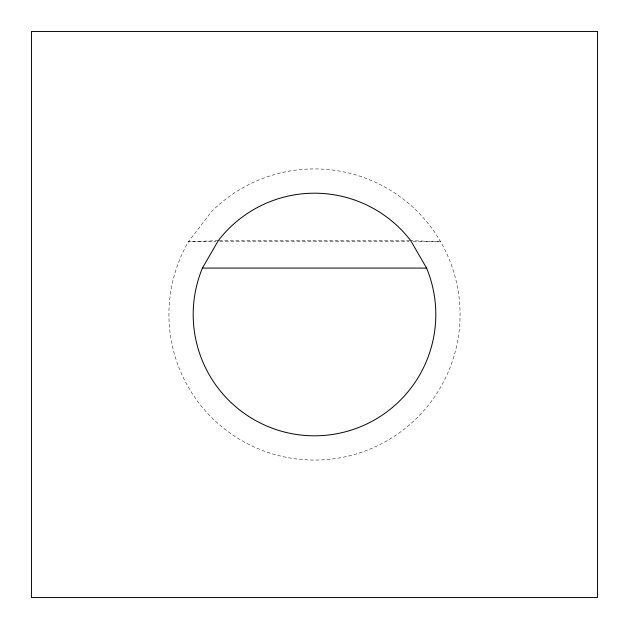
<?xml version="1.0" encoding="UTF-8"?>
<svg xmlns="http://www.w3.org/2000/svg" width="629" height="629" viewBox="0 0 629 629"><rect width="100%" height="100%" fill="white"/><g stroke="black" fill="none" stroke-linecap="round" stroke-linejoin="round"><path stroke-width="0.47" stroke-dasharray="3.15 2.36" d="M218.263 240.655L188.433 241.717A145.566 145.566 0 0 0 301.81 459.516A145.566 145.566 0 0 0 451.292 264.715A145.566 145.566 0 0 0 211.564 211.564L188.433 241.717L215.904 241.717M219.246 240.655L409.754 240.655M219.828 241.717L409.172 241.717M413.096 241.717L440.567 241.717L410.737 240.655"/><path stroke-width="0.94" d="M202.428 268.08L218.263 240.655A121.311 121.311 0 0 1 410.737 240.655L426.572 268.08A121.311 121.311 0 0 1 314.5 435.811A121.311 121.311 0 0 1 202.428 268.08L426.572 268.08M597.55 31.45L31.45 31.45L31.45 597.55L597.55 597.55L597.55 31.45"/></g></svg>
